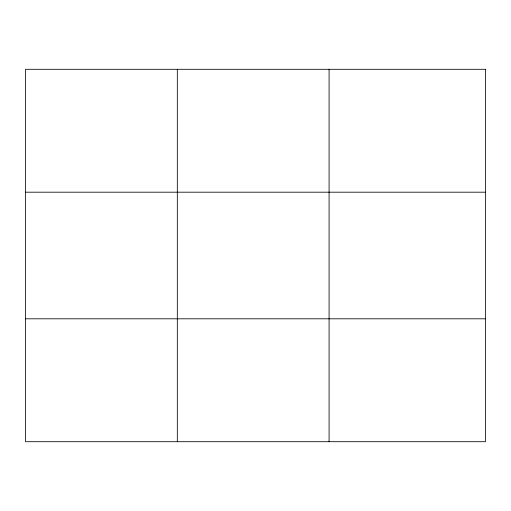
<?xml version="1.0" encoding="UTF-8"?>
<svg xmlns="http://www.w3.org/2000/svg" width="511" height="511" viewBox="0 0 511 511"><rect width="100%" height="100%" fill="white"/><g stroke="black" fill="none" stroke-linecap="round" stroke-linejoin="round"><path stroke-width="0.77" d="M177.317 69.298L177.317 441.702M329.084 69.298L329.084 441.702M25.55 192.193L485.45 192.193M25.55 318.807L485.45 318.807M485.45 69.298L485.45 441.702L25.55 441.702L25.55 69.298L485.45 69.298"/></g></svg>
